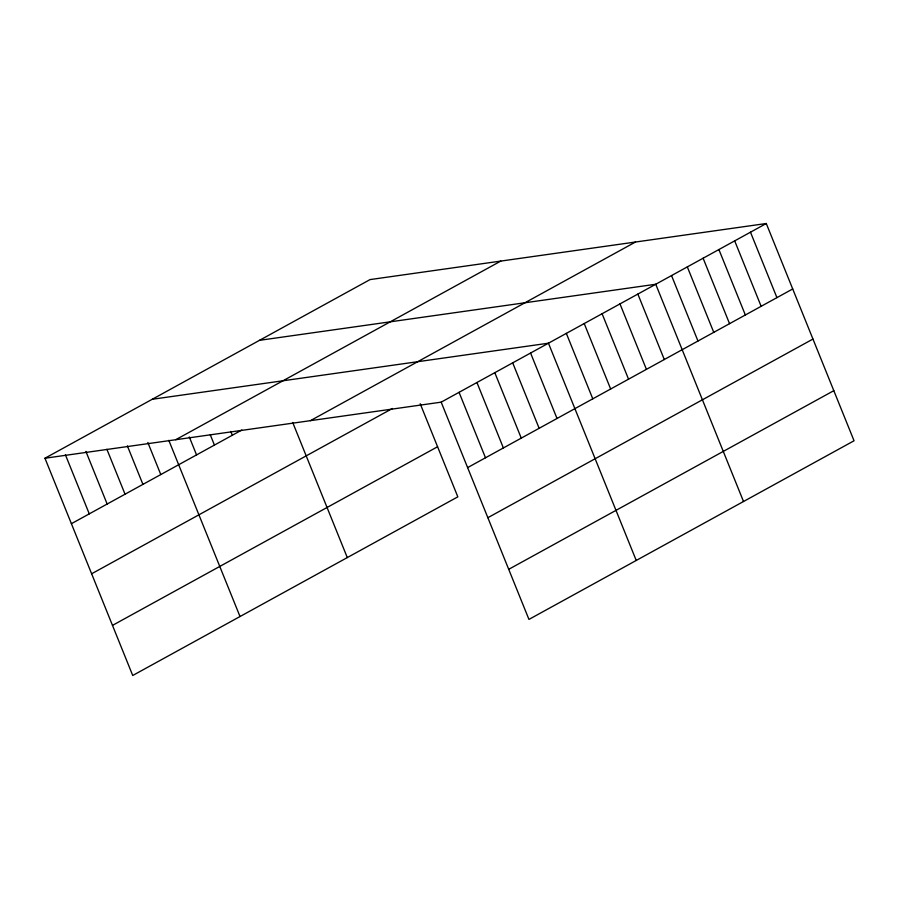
<?xml version="1.0" encoding="UTF-8"?>
<svg xmlns="http://www.w3.org/2000/svg" width="899" height="899" viewBox="0 0 899 899"><rect width="100%" height="100%" fill="white"/><g stroke="black" fill="none" stroke-linecap="round" stroke-linejoin="round"><path stroke-width="1.35" d="M44.95 458.232L370.051 279.589L766.274 223.514L854.05 440.768L528.949 619.411L441.173 402.156L44.95 458.232L132.726 675.486L457.827 496.844L420.204 403.741M175.698 439.723L500.799 261.081M71.392 523.69L241.853 430.014M310.425 420.653L635.514 242.011M91.631 573.776L392.436 408.483M441.173 402.156L766.274 223.514M112.487 625.389L437.588 446.747M467.615 467.604L792.716 288.961M487.854 517.7L812.954 339.058M508.71 569.314L833.811 390.672M259.519 340.328L655.742 284.253L743.518 501.507M152.234 399.28L548.457 343.204L636.234 560.459M750.485 232.189L776.927 297.636M734.685 240.865L761.138 306.312M718.897 249.54L745.35 314.998M703.108 258.215L729.55 323.674M687.319 266.891L713.761 332.349M671.531 275.566L697.972 341.024M637.852 294.074L664.305 359.533M619.973 303.896L646.426 369.354M602.094 313.729L628.547 379.176M584.215 323.55L610.657 389.009M566.336 333.372L592.778 398.83M530.579 353.026L557.02 418.484M512.7 362.848L539.142 428.306M494.81 372.68L521.263 438.128M476.931 382.502L503.384 447.96M459.052 392.324L485.494 457.782M292.703 422.474L347.295 557.582M230.762 431.408L232.324 435.251M210.287 434.813L214.434 445.084M189.296 436.936L196.555 454.905M168.821 440.353L240.011 616.534M147.829 442.477L160.797 474.56M127.366 445.882L142.919 484.381M106.891 449.286L125.04 494.203M85.899 451.41L107.161 504.036M65.425 454.827L89.271 513.857"/></g></svg>
